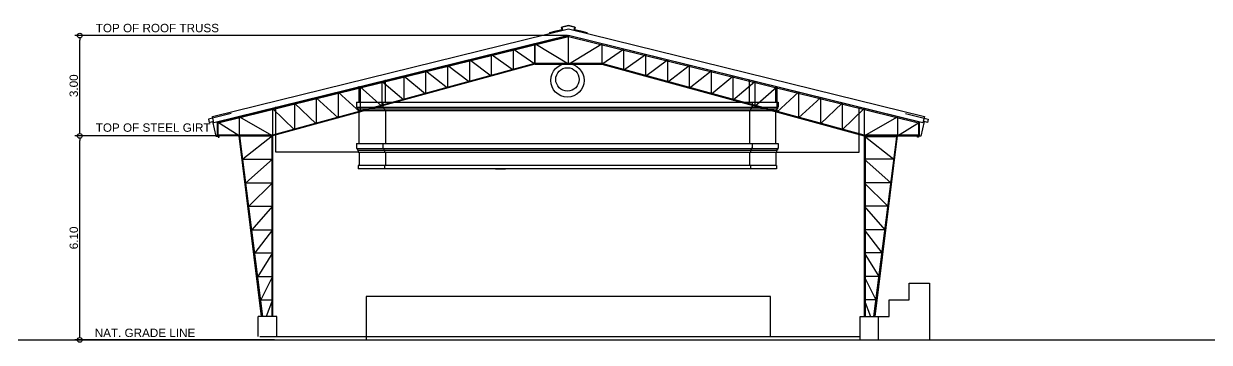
# Model space of a CAD drawing. Header units: inches. Extents: x -1369 to 1198, y -366 to 1398.
# Drawn here: x 49.32 to 84.79, y 54.61 to 64.14 of the extents above; entities that cross this region are included whole.
import ezdxf

# ---------------------------------------------------------------- set-up
doc = ezdxf.new("R2010")
doc.units = ezdxf.units.IN
doc.header["$MEASUREMENT"] = 0
doc.layers.add('dim', color=8, linetype='Continuous')
doc.styles.get("Standard").update_dxf_attribs({"font": 'arial.ttf'})
doc.dimstyles.get("Standard").update_dxf_attribs({"dimtxt": 0.25, "dimasz": 0.14, "dimexe": 0.145, "dimexo": 0.025, "dimgap": 0.05, "dimtad": 1, "dimzin": 0, "dimdsep": 46, "dimtxsty": 'Standard', "dimblk": 'DOTBLANK', "dimcen": 0.09, "dimclrd": 256, "dimclre": 256, "dimaunit": 1, "dimadec": 5, "dimazin": 0, "dimtfac": 1, "dimtix": 1, "dimtofl": 0, "dimtmove": 0, "dimatfit": 3, "dimfxl": 0, "dimtolj": 1, "dimtzin": 0, "dimlwd": -1, "dimlwe": -1, "dimarcsym": 0})

# ---------------------------------------------------------------- blocks, each defined once
blk = doc.blocks.new('_DotBlank')
at = {"color": 0, "linetype": 'ByBlock', "lineweight": -2}
blk.add_line((-0.5, 0), (-1, 0), dxfattribs=at)
blk.add_circle((0, 0), 0.5, dxfattribs=at)
blk = doc.blocks.new('*D253')
at = {"layer": 'Defpoints', "color": 0, "transparency": 16777216}
for p in [(50.997, 60.782), (56.363, 60.782), (56.852, 54.682)]:
    blk.add_point(p, dxfattribs=at)
at = {"layer": 'dim', "transparency": 16777216}
for p, q in [((56.338, 60.782), (50.852, 60.782)), ((50.997, 54.822), (50.997, 60.642)), ((56.827, 54.682), (50.852, 54.682))]:
    blk.add_line(p, q, dxfattribs=at)
at = {"layer": 'dim', "transparency": 16777216, "xscale": 0.14, "yscale": 0.14, "zscale": 0.14}
for p, rotation in [((50.997, 60.782), 90), ((50.997, 54.682), 270)]:
    blk.add_blockref('_DotBlank', p, dxfattribs=dict(at, rotation=rotation))
at = {"layer": 'dim', "color": 0, "transparency": 16777216, "insert": (50.82, 57.732), "char_height": 0.25, "attachment_point": 5, "rotation": 90}
blk.add_mtext('\\A1;6.10', dxfattribs=at)
blk = doc.blocks.new('*D254')
at = {"layer": 'Defpoints', "color": 0, "transparency": 16777216}
for p in [(50.997, 63.782), (65.613, 63.782), (55.113, 60.782)]:
    blk.add_point(p, dxfattribs=at)
at = {"layer": 'dim', "transparency": 16777216}
for p, q in [((65.588, 63.782), (50.852, 63.782)), ((50.997, 60.922), (50.997, 63.642)), ((55.088, 60.782), (50.852, 60.782))]:
    blk.add_line(p, q, dxfattribs=at)
at = {"layer": 'dim', "transparency": 16777216, "xscale": 0.14, "yscale": 0.14, "zscale": 0.14}
for p, rotation in [((50.997, 63.782), 90), ((50.997, 60.782), 270)]:
    blk.add_blockref('_DotBlank', p, dxfattribs=dict(at, rotation=rotation))
at = {"layer": 'dim', "color": 0, "transparency": 16777216, "insert": (50.819, 62.282), "char_height": 0.25, "attachment_point": 5, "rotation": 90}
blk.add_mtext('\\A1;3.00', dxfattribs=at)

msp = doc.modelspace()

# ---------------------------------------------------------------- linework, layer by layer
for p, q in [((59.3293, 60.3504), (59.3293, 60.3004)), ((59.3293, 60.3004), (71.8433, 60.3004)), ((60.1145, 60.3504), (60.1145, 60.3004)), ((71.0582, 60.3504), (71.0582, 60.3004)), ((71.8433, 60.3504), (71.8433, 60.3004)), ((71.8433, 59.9004), (59.3293, 59.9004)), ((71.8433, 59.8004), (59.3293, 59.8004)), ((56.8882, 55.3818), (56.3382, 55.3818)), ((56.3382, 54.7818), (56.3382, 55.3818)), ((56.8882, 54.7818), (56.8882, 55.3818)), ((74.3382, 55.3818), (74.8882, 55.3818)), ((74.3382, 54.6818), (74.3382, 55.3818)), ((74.8882, 54.6818), (74.8882, 55.3818)), ((10.6234, 54.6818), (157.2716, 54.6818))]:
    msp.add_line(p, q)
at = {"color": 1}
msp.add_line((56.3882, 54.7818), (74.3382, 54.7818), dxfattribs=at)
for points in [[(55.011, 61.1697), (54.9632, 61.3638), (65.6132, 63.9878), (76.2633, 61.3638), (76.2155, 61.1697), (65.6132, 63.7818), (55.011, 61.1697)], [(64.6132, 62.9229), (56.7632, 60.7818), (55.1132, 60.7818), (55.1132, 61.1948), (65.6132, 63.7818)], [(55.1132, 61.1948), (65.6132, 63.7818)], [(64.6132, 63.5354), (64.6132, 62.9229), (63.9592, 63.3743), (63.9592, 62.7446), (63.3052, 63.2132), (63.3052, 62.5662), (62.6512, 63.052), (62.6512, 62.3878), (61.9972, 62.8909), (61.9972, 62.2094), (61.3432, 62.7298), (61.3432, 62.031), (60.6892, 62.5686), (60.6892, 61.8526), (60.0352, 62.4075), (60.0352, 61.6743), (59.3812, 62.2464), (59.3812, 61.4959), (58.7272, 62.0852), (58.7272, 61.3175), (58.0732, 61.9241), (58.0732, 61.1391), (57.4192, 61.763), (57.4192, 60.9607), (56.7632, 61.6014), (56.7632, 60.7818), (55.7632, 61.355), (55.7632, 60.7818), (55.1132, 61.1948)], [(65.6132, 62.9229), (64.6132, 63.5354)], [(75.9632, 61.2318), (65.6132, 63.7818)], [(66.6132, 62.9229), (74.4632, 60.7818), (76.1132, 60.7818), (76.1132, 61.1948), (65.6132, 63.7818)], [(65.6132, 62.9229), (65.6132, 63.7818)], [(65.6132, 62.9229), (66.6132, 63.5354), (66.6132, 62.9229), (67.2672, 63.3743), (67.2672, 62.7446), (67.9212, 63.2132), (67.9212, 62.5662), (68.5752, 63.052), (68.5752, 62.3878), (69.2292, 62.8909), (69.2292, 62.2094), (69.8832, 62.7298), (69.8832, 62.031), (70.5372, 62.5686), (70.5372, 61.8526), (71.1912, 62.4075), (71.1912, 61.6743), (71.8452, 62.2464), (71.8452, 61.4959), (72.4992, 62.0852), (72.4992, 61.3175), (73.1532, 61.9241), (73.1532, 61.1391), (73.8072, 61.763), (73.8072, 60.9607), (74.4632, 61.6014), (74.4632, 60.7818), (75.4632, 61.355), (75.4632, 60.7818), (76.1132, 61.1948)], [(64.6132, 62.9229), (66.6132, 62.9229)], [(60.1395, 61.7924), (60.1395, 62.4584)], [(71.0332, 61.7924), (71.0332, 62.4584)], [(59.2793, 61.7924), (71.8908, 61.7924)], [(59.2793, 61.7924), (59.2793, 61.6424), (59.3043, 61.6424), (59.3043, 61.5924), (59.3293, 61.5924)], [(60.0645, 61.7924), (60.0645, 61.6424), (60.0895, 61.6424), (60.0895, 61.5924), (60.1145, 61.5924)], [(71.0332, 61.7924), (71.0332, 62.0043)], [(71.1082, 61.7924), (71.1082, 61.6424), (71.0832, 61.6424), (71.0832, 61.5924), (71.0582, 61.5924)], [(71.8933, 61.7924), (71.8933, 61.6424), (71.8683, 61.6424), (71.8683, 61.5924), (71.8433, 61.5924)], [(59.3293, 60.3004), (56.8613, 60.3004), (56.8613, 61.4183), (56.8613, 61.6507)], [(59.3043, 61.6424), (71.8908, 61.6424)], [(59.3293, 61.5924), (59.3293, 61.5424)], [(59.3293, 61.5424), (71.8183, 61.5404)], [(59.3543, 60.5504), (59.3543, 61.5368)], [(60.1145, 61.5924), (60.1145, 61.5424)], [(60.1395, 61.5424), (60.1395, 60.5504)], [(71.0332, 61.5424), (71.0332, 60.5504)], [(71.0582, 61.5924), (71.0582, 61.5424)], [(71.8183, 60.5504), (71.8183, 61.5368)], [(71.8433, 60.3004), (74.3113, 60.3004), (74.3113, 61.6507), (74.3113, 61.6507)], [(71.8433, 61.5924), (71.8433, 61.5424)], [(56.4382, 55.3818), (55.7632, 60.7818), (56.7632, 60.7818), (56.7632, 55.3818)], [(56.7632, 60.7818), (55.8772, 60.0818), (56.7632, 60.0818), (55.9664, 59.3818), (56.7632, 59.3818), (56.0555, 58.6818), (56.7632, 58.6818), (56.1462, 57.9693), (56.7632, 57.9693), (56.2338, 57.2818), (56.7632, 57.2818), (56.3229, 56.5818), (56.7632, 56.5818), (56.412, 55.8818), (56.7632, 55.8818), (56.576, 55.3818)], [(74.7882, 55.3818), (75.4632, 60.7818), (74.4632, 60.7818), (74.4632, 55.3818)], [(74.4632, 60.7818), (75.3493, 60.0818), (74.4632, 60.0818), (75.2601, 59.3818), (74.4632, 59.3818), (75.171, 58.6818), (74.4632, 58.6818), (75.0803, 57.9693), (74.4632, 57.9693), (74.9927, 57.2818), (74.4632, 57.2818), (74.9036, 56.5818), (74.4632, 56.5818), (74.8145, 55.8818), (74.4632, 55.8818), (74.6504, 55.3818)], [(59.2793, 60.5504), (71.8908, 60.5504)], [(59.2793, 60.5504), (59.2793, 60.4004), (59.3043, 60.4004), (59.3043, 60.3504), (59.3293, 60.3504)], [(59.3043, 60.4004), (71.8908, 60.4004)], [(59.3543, 60.3004), (59.3543, 59.9004)], [(60.0645, 60.5504), (60.0645, 60.4004), (60.0895, 60.4004), (60.0895, 60.3504), (60.1145, 60.3504)], [(60.1395, 60.3004), (60.1395, 59.9004)], [(71.0332, 60.3004), (71.0332, 59.9004)], [(71.1082, 60.5504), (71.1082, 60.4004), (71.0832, 60.4004), (71.0832, 60.3504), (71.0582, 60.3504)], [(71.8183, 60.3004), (71.8183, 59.9004)], [(71.8933, 60.5504), (71.8933, 60.4004), (71.8683, 60.4004), (71.8683, 60.3504), (71.8433, 60.3504)], [(59.3293, 59.9004), (59.3293, 59.8004)], [(59.3293, 59.8004), (59.3293, 59.8004)], [(60.1145, 59.9004), (60.1145, 59.8004)], [(60.1145, 59.8004), (60.1145, 59.8004)], [(63.4363, 59.8004), (63.7363, 59.8004)], [(71.0582, 59.9004), (71.0582, 59.8004)], [(71.0582, 59.8004), (71.0582, 59.8004)], [(71.8433, 59.9004), (71.8433, 59.8004)], [(71.8433, 59.8004), (71.8433, 59.8004)], [(74.8882, 55.3818), (75.2132, 55.3818), (75.2132, 55.8818), (75.8132, 55.8818), (75.8132, 56.3818), (76.4132, 56.3818), (76.4132, 54.6818)], [(71.6632, 54.7818), (71.6632, 55.9818), (59.5632, 55.9818), (59.5632, 54.6818)]]:
    msp.add_lwpolyline(points)
at = {"color": 4}
msp.add_lwpolyline([(65.0471, 63.8676), (65.2413, 63.9155), (65.4294, 63.9618), (65.4115, 64.0346), (65.6132, 64.0843), (65.815, 64.0346), (65.7971, 63.9618), (65.9852, 63.9155), (66.1794, 63.8676), (66.1779, 63.8615), (65.9837, 63.9094), (65.7895, 63.9572), (65.8074, 64.03), (65.6132, 64.0779), (65.4191, 64.03), (65.437, 63.9572), (65.2428, 63.9094), (65.0486, 63.8615), (65.0471, 63.8676)], dxfattribs=at)
at = {"color": 8}
for points in [[(65.6132, 62.9479), (64.6099, 62.9479), (56.7599, 60.8068), (55.1382, 60.8068), (55.1382, 61.1753), (65.6132, 63.756), (76.0882, 61.1753), (76.0882, 60.8068), (74.4666, 60.8068), (66.6166, 62.9479), (65.6132, 62.9479)], [(56.4757, 55.3818), (55.7881, 60.7818)], [(56.7382, 60.7818), (56.7382, 55.3818)], [(74.7508, 55.3818), (75.4352, 60.7568), (74.4882, 60.7568), (74.4882, 55.3818)]]:
    msp.add_lwpolyline(points, dxfattribs=at)
at = {"color": 7}
for points in [[(59.3543, 61.7869), (59.3543, 62.2649)], [(71.8183, 61.7869), (71.8183, 62.2649)]]:
    msp.add_lwpolyline(points, dxfattribs=at)
at = {"color": 5}
for points in [[(55.5279, 61.4515), (54.8482, 61.284), (54.8721, 61.1869), (54.9689, 61.2122), (55.0641, 60.7724), (55.1391, 60.7724), (55.1391, 60.7474), (55.1641, 60.7474), (55.1641, 60.7724)], [(75.6986, 61.4515), (76.3783, 61.284), (76.3544, 61.1869), (76.2576, 61.2122), (76.1624, 60.7724), (76.0874, 60.7724), (76.0874, 60.7474), (76.0624, 60.7474), (76.0624, 60.7724)]]:
    msp.add_lwpolyline(points, dxfattribs=at)
at = {"color": 1}
for points in [[(59.3293, 61.5924), (71.8683, 61.5924)], [(59.3293, 60.3504), (71.8433, 60.3504)]]:
    msp.add_lwpolyline(points, dxfattribs=at)
msp.add_circle((65.5863, 62.4424), 0.5, dxfattribs=at)
msp.add_circle((65.5863, 62.4704), 0.35)
at = {"layer": 'Defpoints', "color": 3}
for points in [[(64.6132, 62.9229), (64.6132, 63.5354)], [(63.3052, 63.2132), (63.3052, 62.5662)], [(61.9972, 62.8909), (61.9972, 62.2094)], [(62.6512, 63.052), (62.6512, 62.3878)], [(60.6892, 62.5686), (60.6892, 61.8526)], [(61.3432, 62.7298), (61.3432, 62.031)], [(58.7272, 62.0852), (58.7272, 61.3175)], [(59.3812, 62.2464), (59.3812, 61.4959)], [(60.0352, 62.4075), (60.0352, 61.6743)], [(57.4192, 61.763), (57.4192, 60.9607)], [(58.0732, 61.9241), (58.0732, 61.1391)]]:
    msp.add_lwpolyline(points, dxfattribs=at)

# ---------------------------------------------------------------- texts
at = {"char_height": 0.25, "width": 5.901458, "attachment_point": 1}
for s, insert in [('TOP OF ROOF TRUSS', (51.4768, 64.1319)), ('TOP OF STEEL GIRT', (51.4768, 61.1549)), ('NAT. GRADE LINE', (51.4449, 55.0188))]:
    msp.add_mtext(s, dxfattribs=dict(at, insert=insert))

# ---------------------------------------------------------------- dimensions: what is measured, and where the dimension line sits
at = {"layer": 'dim', "color": 0}
for base, p1, p2, picture, middle in [((50.9972, 63.7818), (55.1132, 60.7818), (65.6132, 63.7818), '*D254', (50.8195, 62.2818)), ((50.9972, 60.7818), (56.8525, 54.6818), (56.3632, 60.7818), '*D253', (50.8196, 57.7318))]:
    dim = msp.add_linear_dim(base=base, p1=p1, p2=p2, angle=90, dimstyle='Standard', dxfattribs=at)
    dim.commit()
    dim.dimension.update_dxf_attribs({"geometry": picture, "text_midpoint": middle})

doc.saveas('drawing.dxf')
